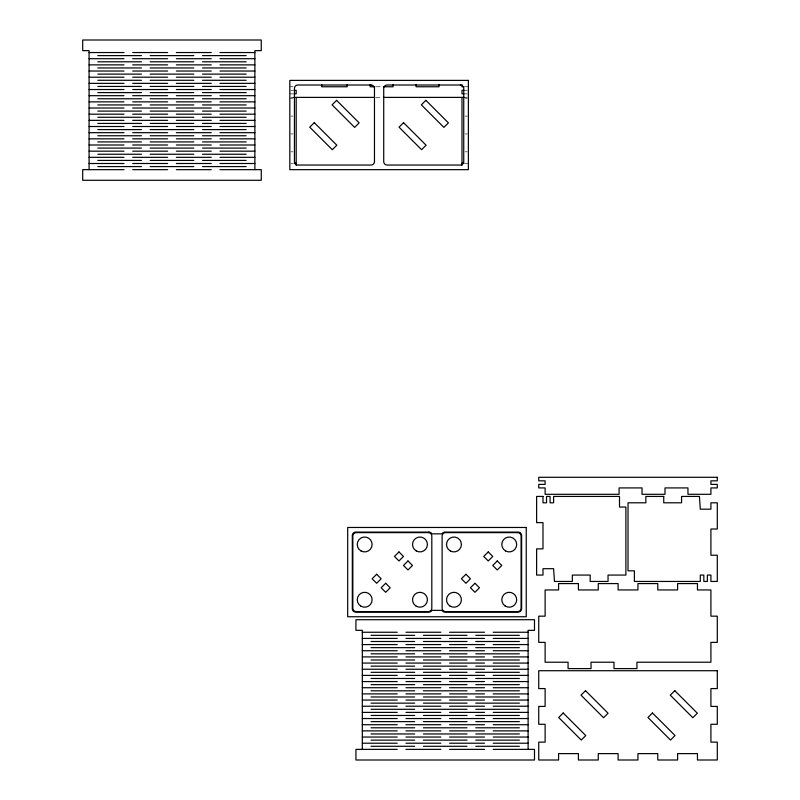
<?xml version="1.0" encoding="UTF-8"?>
<svg xmlns="http://www.w3.org/2000/svg" width="800" height="800" viewBox="0 0 800 800"><rect width="100%" height="100%" fill="white"/><g stroke="black" fill="none" stroke-linecap="round" stroke-linejoin="round"><path stroke-width="0.6" stroke-dasharray="4 3" d="M289.82 86.76L293.01 86.76M376.21 86.76L382.25 86.76M465.18 86.76L468.37 86.76M290.88 90.31L293.01 90.31M465.18 90.31L467.3 90.31M289.82 93.85L293.01 93.85M465.18 93.85L467.3 93.85M290.88 97.39L293.56 97.39M375.97 97.39L382.21 97.39M464.62 97.39L467.3 97.39M289.82 98.24L293.01 98.24M465.18 98.24L467.3 98.24M290.88 116.1L293.01 116.1M465.18 116.1L467.3 116.1M290.88 133.95L293.01 133.95M465.18 133.95L467.3 133.95M290.88 151.81L293.01 151.81M465.18 151.81L467.3 151.81M290.88 163.28L293.01 163.28M465.18 163.28L468.37 163.28"/><path stroke-width="1.2" d="M89.09 52.54L123.99 52.54M132.72 52.54L167.62 52.54M176.35 52.54L211.25 52.54M219.98 52.54L254.88 52.54M97.81 55.62L141.44 55.62M150.17 55.62L193.8 55.62M202.53 55.62L246.16 55.62M89.09 58.71L123.99 58.71M132.72 58.71L167.62 58.71M176.35 58.71L211.25 58.71M219.98 58.71L254.88 58.71M97.81 61.79L141.44 61.79M150.17 61.79L193.8 61.79M202.53 61.79L246.16 61.79M89.09 64.87L123.99 64.87M132.72 64.87L167.62 64.87M176.35 64.87L211.25 64.87M219.98 64.87L254.88 64.87M97.81 67.95L141.44 67.95M150.17 67.95L193.8 67.95M202.53 67.95L246.16 67.95M89.09 71.03L123.99 71.03M132.72 71.03L167.62 71.03M176.35 71.03L211.25 71.03M219.98 71.03L254.88 71.03M97.81 74.12L141.44 74.12M150.17 74.12L193.8 74.12M202.53 74.12L246.16 74.12M89.09 77.2L123.99 77.2M132.72 77.2L167.62 77.2M176.35 77.2L211.25 77.2M219.98 77.2L254.88 77.2M97.81 80.28L141.44 80.28M150.17 80.28L193.8 80.28M202.53 80.28L246.16 80.28M89.09 83.36L123.99 83.36M132.72 83.36L167.62 83.36M176.35 83.36L211.25 83.36M219.98 83.36L254.88 83.36M97.81 86.44L141.44 86.44M150.17 86.44L193.8 86.44M202.53 86.44L246.16 86.44M375 86.76L370.16 86.76L370.16 84.64M383.46 86.76L393.12 86.76L393.12 84.64M464.12 86.76L461.99 86.76L461.99 84.64M89.09 89.53L123.99 89.53M132.72 89.53L167.62 89.53M176.35 89.53L211.25 89.53M219.98 89.53L254.88 89.53M294.07 90.31L296.19 90.31L296.19 93.85L294.07 93.85M464.12 90.31L461.99 90.31L461.99 93.85L464.12 93.85M97.81 92.61L141.44 92.61M150.17 92.61L193.8 92.61M202.53 92.61L246.16 92.61M89.09 95.69L123.99 95.69M132.72 95.69L167.62 95.69M176.35 95.69L211.25 95.69M219.98 95.69L254.88 95.69M293.56 97.39L374.72 97.39M383.46 97.39L464.62 97.39M97.81 98.77L141.44 98.77M150.17 98.77L193.8 98.77M202.53 98.77L246.16 98.77M89.09 101.86L123.99 101.86M132.72 101.86L167.62 101.86M176.35 101.86L211.25 101.86M219.98 101.86L254.88 101.86M97.81 104.94L141.44 104.94M150.17 104.94L193.8 104.94M202.53 104.94L246.16 104.94M89.09 108.02L123.99 108.02M132.72 108.02L167.62 108.02M176.35 108.02L211.25 108.02M219.98 108.02L254.88 108.02M97.81 111.1L141.44 111.1M150.17 111.1L193.8 111.1M202.53 111.1L246.16 111.1M89.09 114.18L123.99 114.18M132.72 114.18L167.62 114.18M176.35 114.18L211.25 114.18M219.98 114.18L254.88 114.18M97.81 117.27L141.44 117.27M150.17 117.27L193.8 117.27M202.53 117.27L246.16 117.27M89.09 120.35L123.99 120.35M132.72 120.35L167.62 120.35M176.35 120.35L211.25 120.35M219.98 120.35L254.88 120.35M97.81 123.43L141.44 123.43M150.17 123.43L193.8 123.43M202.53 123.43L246.16 123.43M89.09 126.51L123.99 126.51M132.72 126.51L167.62 126.51M176.35 126.51L211.25 126.51M219.98 126.51L254.88 126.51M97.81 129.59L141.44 129.59M150.17 129.59L193.8 129.59M202.53 129.59L246.16 129.59M89.09 132.68L123.99 132.68M132.72 132.68L167.62 132.68M176.35 132.68L211.25 132.68M219.98 132.68L254.88 132.68M97.81 135.76L141.44 135.76M150.17 135.76L193.8 135.76M202.53 135.76L246.16 135.76M89.09 138.84L123.99 138.84M132.72 138.84L167.62 138.84M176.35 138.84L211.25 138.84M219.98 138.84L254.88 138.84M97.81 141.92L141.44 141.92M150.17 141.92L193.8 141.92M202.53 141.92L246.16 141.92M89.09 145L123.99 145M132.72 145L167.62 145M176.35 145L211.25 145M219.98 145L254.88 145M97.81 148.09L141.44 148.09M150.17 148.09L193.8 148.09M202.53 148.09L246.16 148.09M89.09 151.17L123.99 151.17M132.72 151.17L167.62 151.17M176.35 151.17L211.25 151.17M219.98 151.17L254.88 151.17M97.81 154.25L141.44 154.25M150.17 154.25L193.8 154.25M202.53 154.25L246.16 154.25M89.09 157.33L123.99 157.33M132.72 157.33L167.62 157.33M176.35 157.33L211.25 157.33M219.98 157.33L254.88 157.33M97.81 160.42L141.44 160.42M150.17 160.42L193.8 160.42M202.53 160.42L246.16 160.42M294.07 163.28L296.19 163.28M461.99 163.28L464.12 163.28M89.09 163.5L123.99 163.5M132.72 163.5L167.62 163.5M176.35 163.5L211.25 163.5M219.98 163.5L254.88 163.5M97.81 166.58L141.44 166.58M150.17 166.58L193.8 166.58M202.53 166.58L246.16 166.58M123.99 169.66L82.71 169.66L82.71 180.29L261.26 180.29L261.26 169.66L219.98 169.66M132.72 169.66L167.62 169.66M176.35 169.66L211.25 169.66M362.32 632.25L397.22 632.25M405.95 632.25L440.85 632.25M449.58 632.25L484.48 632.25M493.21 632.25L528.11 632.25M371.04 635.33L414.67 635.33M423.4 635.33L467.03 635.33M475.76 635.33L519.39 635.33M362.32 638.42L397.22 638.42M405.95 638.42L440.85 638.42M449.58 638.42L484.48 638.42M493.21 638.42L528.11 638.42M371.04 641.5L414.67 641.5M423.4 641.5L467.03 641.5M475.76 641.5L519.39 641.5M362.32 644.58L397.22 644.58M405.95 644.58L440.85 644.58M449.58 644.58L484.48 644.58M493.21 644.58L528.11 644.58M371.04 647.66L414.67 647.66M423.4 647.66L467.03 647.66M475.76 647.66L519.39 647.66M362.32 650.74L397.22 650.74M405.95 650.74L440.85 650.74M449.58 650.74L484.48 650.74M493.21 650.74L528.11 650.74M371.04 653.83L414.67 653.83M423.4 653.83L467.03 653.83M475.76 653.83L519.39 653.83M362.32 656.91L397.22 656.91M405.95 656.91L440.85 656.91M449.58 656.91L484.48 656.91M493.21 656.91L528.11 656.91M371.04 659.99L414.67 659.99M423.4 659.99L467.03 659.99M475.76 659.99L519.39 659.99M362.32 663.07L397.22 663.07M405.95 663.07L440.85 663.07M449.58 663.07L484.48 663.07M493.21 663.07L528.11 663.07M371.04 666.15L414.67 666.15M423.4 666.15L467.03 666.15M475.76 666.15L519.39 666.15M362.32 669.24L397.22 669.24M405.95 669.24L440.85 669.24M449.58 669.24L484.48 669.24M493.21 669.24L528.11 669.24M371.04 672.32L414.67 672.32M423.4 672.32L467.03 672.32M475.76 672.32L519.39 672.32M362.32 675.4L397.22 675.4M405.95 675.4L440.85 675.4M449.58 675.4L484.48 675.4M493.21 675.4L528.11 675.4M371.04 678.48L414.67 678.48M423.4 678.48L467.03 678.48M475.76 678.48L519.39 678.48M362.32 681.57L397.22 681.57M405.95 681.57L440.85 681.57M449.58 681.57L484.48 681.57M493.21 681.57L528.11 681.57M371.04 684.65L414.67 684.65M423.4 684.65L467.03 684.65M475.76 684.65L519.39 684.65M362.32 687.73L397.22 687.73M405.95 687.73L440.85 687.73M449.58 687.73L484.48 687.73M493.21 687.73L528.11 687.73M371.04 690.81L414.67 690.81M423.4 690.81L467.03 690.81M475.76 690.81L519.39 690.81M362.32 693.89L397.22 693.89M405.95 693.89L440.85 693.89M449.58 693.89L484.48 693.89M493.21 693.89L528.11 693.89M371.04 696.98L414.67 696.98M423.4 696.98L467.03 696.98M475.76 696.98L519.39 696.98M362.32 700.06L397.22 700.06M405.95 700.06L440.85 700.06M449.58 700.06L484.48 700.06M493.21 700.06L528.11 700.06M371.04 703.14L414.67 703.14M423.4 703.14L467.03 703.14M475.76 703.14L519.39 703.14M362.32 706.22L397.22 706.22M405.95 706.22L440.85 706.22M449.58 706.22L484.48 706.22M493.21 706.22L528.11 706.22M371.04 709.3L414.67 709.3M423.4 709.3L467.03 709.3M475.76 709.3L519.39 709.3M362.32 712.39L397.22 712.39M405.95 712.39L440.85 712.39M449.58 712.39L484.48 712.39M493.21 712.39L528.11 712.39M371.04 715.47L414.67 715.47M423.4 715.47L467.03 715.47M475.76 715.47L519.39 715.47M362.32 718.55L397.22 718.55M405.95 718.55L440.85 718.55M449.58 718.55L484.48 718.55M493.21 718.55L528.11 718.55M371.04 721.63L414.67 721.63M423.4 721.63L467.03 721.63M475.76 721.63L519.39 721.63M362.32 724.72L397.22 724.72M405.95 724.72L440.85 724.72M449.58 724.72L484.48 724.72M493.21 724.72L528.11 724.72M371.04 727.8L414.67 727.8M423.4 727.8L467.03 727.8M475.76 727.8L519.39 727.8M362.32 730.88L397.22 730.88M405.95 730.88L440.85 730.88M449.58 730.88L484.48 730.88M493.21 730.88L528.11 730.88M371.04 733.96L414.67 733.96M423.4 733.96L467.03 733.96M475.76 733.96L519.39 733.96M362.32 737.04L397.22 737.04M405.95 737.04L440.85 737.04M449.58 737.04L484.48 737.04M493.21 737.04L528.11 737.04M371.04 740.13L414.67 740.13M423.4 740.13L467.03 740.13M475.76 740.13L519.39 740.13M362.32 743.21L397.22 743.21M405.95 743.21L440.85 743.21M449.58 743.21L484.48 743.21M493.21 743.21L528.11 743.21M371.04 746.29L414.67 746.29M423.4 746.29L467.03 746.29M475.76 746.29L519.39 746.29M397.22 749.37L355.94 749.37L355.94 760L534.49 760L534.49 749.37L493.21 749.37M405.95 749.37L440.85 749.37M449.58 749.37L484.48 749.37M528.11 749.37L528.11 630.34L534.49 630.34L534.49 619.71L355.94 619.71L355.94 630.34L362.32 630.34L362.32 749.37M461.99 97.39L461.99 165.41M439.03 84.64L439.03 86.76L416.08 86.76L416.08 84.64M347.21 84.64L347.21 86.76L321.7 86.76L321.7 84.64M296.19 97.39L296.19 165.41M254.88 169.66L254.88 50.63L261.26 50.63L261.26 40L82.71 40L82.71 50.63L89.09 50.63L89.09 169.66M314.28 122.66L309.77 127.17L332.31 149.71L336.82 145.2L314.28 122.66M336.6 100.34L332.09 104.85L354.63 127.39L359.14 122.88L336.6 100.34M403.55 122.66L399.04 127.17L421.59 149.71L426.1 145.2L403.55 122.66M425.87 100.34L421.36 104.85L443.91 127.39L448.42 122.88L425.87 100.34M376.66 574.25L372.15 578.76L376.66 583.27L381.17 578.76L376.66 574.25M398.98 551.93L394.47 556.44L398.98 560.95L403.48 556.44L398.98 551.93M385.68 583.27L381.17 587.78L385.68 592.29L390.18 587.78L385.68 583.27M407.99 560.95L403.48 565.46L407.99 569.97L412.5 565.46L407.99 560.95M465.93 574.25L461.42 578.76L465.93 583.27L470.44 578.76L465.93 574.25M488.25 551.93L483.74 556.44L488.25 560.95L492.76 556.44L488.25 551.93M474.95 583.27L470.44 587.78L474.95 592.29L479.46 587.78L474.95 583.27M497.27 560.95L492.76 565.46L497.27 569.97L501.78 565.46L497.27 560.95M563.2 712.99L558.69 717.5L581.24 740.05L585.75 735.54L563.2 712.99M585.52 690.68L581.01 695.18L603.56 717.73L608.06 713.22L585.52 690.68M652.48 712.99L647.97 717.5L670.51 740.05L675.02 735.54L652.48 712.99M674.79 690.68L670.29 695.18L692.83 717.73L697.34 713.22L674.79 690.68M468.37 80.39L289.82 80.39L289.82 169.66L468.37 169.66L468.37 80.39M371.07 85.01L297.84 85.01A3.4 3.4 0 0 0 294.44 88.41L294.44 161.64A3.4 3.4 0 0 0 297.84 165.04L371.07 165.04A3.4 3.4 0 0 0 374.47 161.64L374.47 88.41A3.4 3.4 0 0 0 371.07 85.01M460.34 85.01L387.12 85.01A3.4 3.4 0 0 0 383.72 88.41L383.72 161.64A3.4 3.4 0 0 0 387.12 165.04L460.34 165.04A3.4 3.4 0 0 0 463.74 161.64L463.74 88.41A3.4 3.4 0 0 0 460.34 85.01M717.29 477.29L538.74 477.29L538.74 480.84L545.12 480.84L545.12 484.38L538.74 484.38L538.74 487.92L545.12 487.92L545.12 494.3L619.09 494.3L619.09 487.92L642.04 487.92L642.04 494.3L665 494.3L665 487.92L687.96 487.92L687.96 494.3L710.91 494.3L710.91 487.92L717.29 487.92L717.29 484.38L710.91 484.38L710.91 480.84L717.29 480.84L717.29 477.29M542.99 496.43L536.62 496.43L536.62 522.64L542.99 522.64L542.99 548.86L536.62 548.86L536.62 575.07L542.99 575.07L542.99 568.7L553.62 568.7L554.47 581.45L572.33 581.45L572.33 575.07L590.18 575.07L590.18 581.45L608.04 581.45L608.04 575.07L625.89 575.07L625.89 507.05L619.51 507.05L619.51 496.43L553.62 496.43L553.62 502.8L550.08 502.8L550.08 496.43L546.53 496.43L546.53 502.8L542.99 502.8L542.99 496.43M663.73 496.43L645.87 496.43L645.87 502.8L628.02 502.8L628.02 570.82L634.39 570.82L634.39 581.45L700.29 581.45L700.29 575.07L703.83 575.07L703.83 581.45L707.37 581.45L707.37 575.07L710.91 575.07L710.91 581.45L717.29 581.45L717.29 555.23L710.91 555.23L710.91 529.02L717.29 529.02L717.29 502.8L710.91 502.8L710.91 509.18L700.29 509.18L699.44 496.43L681.58 496.43L681.58 502.8L663.73 502.8L663.73 496.43M526.24 527.47L347.69 527.47L347.69 616.75L526.24 616.75L526.24 527.47M428.94 532.09L355.71 532.09A3.4 3.4 0 0 0 352.31 535.49L352.31 608.72A3.4 3.4 0 0 0 355.71 612.12L428.94 612.12A3.4 3.4 0 0 0 431.91 610.37L442.01 610.37A3.4 3.4 0 0 0 444.99 612.12L518.21 612.12A3.4 3.4 0 0 0 521.62 608.72L521.62 535.49A3.4 3.4 0 0 0 518.21 532.09L444.99 532.09A3.4 3.4 0 0 0 442.01 533.85L431.91 533.85A3.4 3.4 0 0 0 428.94 532.09M428.41 532.63L356.24 532.63A3.4 3.4 0 0 0 352.84 536.03L352.84 608.19A3.4 3.4 0 0 0 356.24 611.59L428.41 611.59A3.4 3.4 0 0 0 431.81 608.19L431.81 536.03A3.4 3.4 0 0 0 428.41 532.63M517.68 532.63L445.52 532.63A3.4 3.4 0 0 0 442.12 536.03L442.12 608.19A3.4 3.4 0 0 0 445.52 611.59L517.68 611.59A3.4 3.4 0 0 0 521.08 608.19L521.08 536.03A3.4 3.4 0 0 0 517.68 532.63M578.42 583.58L558.58 583.58L558.58 589.95L545.12 589.95L545.12 616.17L538.74 616.17L538.74 642.38L545.12 642.38L545.12 662.22L568.07 662.22L568.07 668.6L591.03 668.6L591.03 662.22L613.99 662.22L613.99 668.6L636.94 668.6L636.94 662.22L710.91 662.22L710.91 642.38L717.29 642.38L717.29 616.17L710.91 616.17L710.91 589.95L697.45 589.95L697.45 583.58L677.61 583.58L677.61 589.95L657.77 589.95L657.77 583.58L637.94 583.58L637.94 589.95L618.1 589.95L618.1 583.58L598.26 583.58L598.26 589.95L578.42 589.95L578.42 583.58M717.29 670.72L538.74 670.72L538.74 688.58L545.12 688.58L545.12 706.43L538.74 706.43L538.74 724.29L545.12 724.29L545.12 742.14L538.74 742.14L538.74 760L558.58 760L558.58 753.62L578.42 753.62L578.42 760L598.26 760L598.26 753.62L618.1 753.62L618.1 760L637.94 760L637.94 753.62L657.77 753.62L657.77 760L677.61 760L677.61 753.62L697.45 753.62L697.45 760L717.29 760L717.29 742.14L710.91 742.14L710.91 724.29L717.29 724.29L717.29 706.43L710.91 706.43L710.91 688.58L717.29 688.58L717.29 670.72M360.96 606.19A7.44 7.44 0 0 0 372.12 599.75A7.44 7.44 0 0 0 360.96 593.31A7.44 7.44 0 0 0 360.96 606.19M449.79 605.91A7.44 7.44 0 0 0 461.38 600.28A7.44 7.44 0 0 0 450.71 593.06A7.44 7.44 0 0 0 449.79 605.91M360.96 550.91A7.44 7.44 0 0 0 372.12 544.47A7.44 7.44 0 0 0 360.96 538.02A7.44 7.44 0 0 0 360.96 550.91M450.24 550.91A7.44 7.44 0 0 0 461.4 544.47A7.44 7.44 0 0 0 450.24 538.02A7.44 7.44 0 0 0 450.24 550.91M415.8 605.91A7.44 7.44 0 0 0 427.39 600.28A7.44 7.44 0 0 0 416.72 593.06A7.44 7.44 0 0 0 415.8 605.91M505.07 605.91A7.44 7.44 0 0 0 516.66 600.28A7.44 7.44 0 0 0 505.99 593.06A7.44 7.44 0 0 0 505.07 605.91M416.25 550.91A7.44 7.44 0 0 0 427.41 544.47A7.44 7.44 0 0 0 416.25 538.02A7.44 7.44 0 0 0 416.25 550.91M505.52 550.91A7.44 7.44 0 0 0 516.68 544.47A7.44 7.44 0 0 0 505.52 538.02A7.44 7.44 0 0 0 505.52 550.91"/></g></svg>
